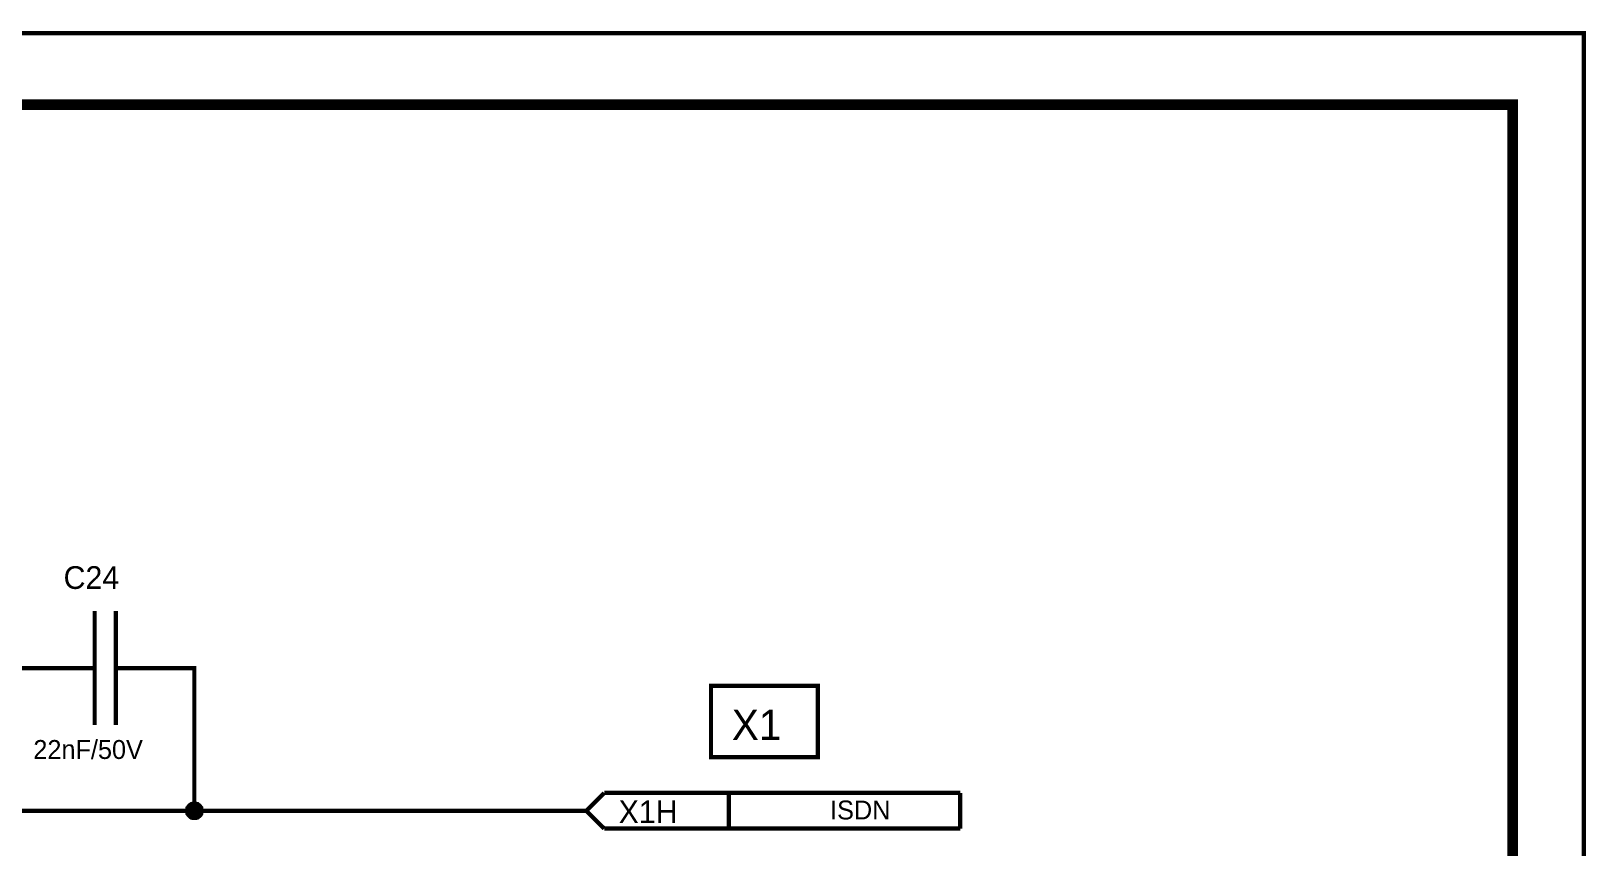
# Model space of a CAD drawing. Header units: millimetres. Extents: x 0 to 420, y 0 to 297.
# Drawn here: x 311 to 420.1, y 240 to 297.1 of the extents above; entities that cross this region are included whole.
import ezdxf

# ---------------------------------------------------------------- set-up
doc = ezdxf.new("R2010")
doc.units = ezdxf.units.MM
doc.layers.add('Sheet', color=255, linetype='Continuous')

msp = doc.modelspace()

# ---------------------------------------------------------------- linework, layer by layer
at = {"layer": 'Sheet'}
for points, const_width in [([(0.1, 297), (419.9, 297), (419.9, 0), (0.1, 0), (0.1, 297)], 0.3), ([(0.1, 297), (419.9, 297), (419.9, 0), (0.1, 0), (0.1, 297)], 0.3), ([(0.1, 297), (0.1, 0), (419.9, 0), (419.9, 297), (0.1, 297), (0.1, 297)], 0.0991), ([(0.1, 297), (0.1, 0), (419.9, 0), (419.9, 297), (0.1, 297), (0.1, 297)], 0.0991), ([(20.09, 292), (414.92, 292), (414.92, 8), (20.09, 8), (20.09, 292)], 0.749), ([(358.69, 251.25), (366.18, 251.25), (366.18, 246.25), (358.69, 246.25), (358.69, 251.25)], 0.3), ([(358.69, 251.25), (358.69, 246.25), (366.18, 246.25), (366.18, 251.25), (358.69, 251.25), (358.69, 251.25)], 0.0991)]:
    msp.add_lwpolyline(points, close=True, dxfattribs=dict(at, const_width=const_width))
for points, const_width in [([(312.47, 252.49), (309.97, 252.49), (309.97, 264.99), (303.71, 264.99)], 0.3), ([(315.46, 256.5), (315.46, 248.5)], 0.3), ([(316.95, 256.5), (316.95, 248.5)], 0.3), ([(315.46, 252.49), (312.47, 252.49)], 0.3), ([(316.95, 252.49), (319.95, 252.49)], 0.3), ([(319.95, 252.49), (322.45, 252.49), (322.45, 242.49)], 0.3), ([(349.94, 242.49), (351.2, 243.75)], 0.3), ([(351.2, 243.75), (376.17, 243.75)], 0.3), ([(359.94, 243.75), (359.94, 241.25)], 0.3), ([(376.17, 243.75), (376.17, 241.25)], 0.3), ([(284.98, 242.49), (322.45, 242.49), (347.44, 242.49)], 0.3), ([(321.95, 242.49), (321.95, 242.52), (321.95, 242.54), (321.95, 242.57), (321.97, 242.59), (321.97, 242.62), (321.97, 242.64), (321.98, 242.67), (321.98, 242.69), (322, 242.7), (322.02, 242.74), (322.02, 242.75), (322.03, 242.77), (322.05, 242.79), (322.07, 242.82), (322.08, 242.84), (322.1, 242.85), (322.12, 242.87), (322.13, 242.89), (322.15, 242.9), (322.17, 242.92), (322.18, 242.92), (322.22, 242.94), (322.23, 242.95), (322.25, 242.97), (322.28, 242.97), (322.3, 242.98), (322.32, 242.98), (322.35, 242.98), (322.37, 243), (322.4, 243), (322.41, 243), (322.45, 243)], 0.3), ([(321.95, 242.49), (321.95, 242.52), (321.95, 242.54), (321.95, 242.57), (321.97, 242.59), (321.97, 242.62), (321.97, 242.64), (321.98, 242.67), (321.98, 242.69), (322, 242.7), (322.02, 242.74), (322.02, 242.75), (322.03, 242.77), (322.05, 242.79), (322.07, 242.82), (322.08, 242.84), (322.1, 242.85), (322.12, 242.87), (322.13, 242.89), (322.15, 242.9), (322.17, 242.92), (322.18, 242.92), (322.22, 242.94), (322.23, 242.95), (322.25, 242.97), (322.28, 242.97), (322.3, 242.98), (322.32, 242.98), (322.35, 242.98), (322.37, 243), (322.4, 243), (322.41, 243), (322.45, 243)], 0.3), ([(321.95, 242.49), (321.95, 242.52), (321.95, 242.54), (321.95, 242.57), (321.97, 242.59), (321.97, 242.62), (321.97, 242.64), (321.98, 242.67), (321.98, 242.69), (322, 242.7), (322.02, 242.74), (322.02, 242.75), (322.03, 242.77), (322.05, 242.79), (322.07, 242.82), (322.08, 242.84), (322.1, 242.85), (322.12, 242.87), (322.13, 242.89), (322.15, 242.9), (322.17, 242.92), (322.18, 242.92), (322.22, 242.94), (322.23, 242.95), (322.25, 242.97), (322.28, 242.97), (322.3, 242.98), (322.32, 242.98), (322.35, 242.98), (322.37, 243), (322.4, 243), (322.41, 243), (322.45, 243)], 0.3), ([(321.95, 242.49), (321.95, 242.52), (321.95, 242.54), (321.95, 242.57), (321.97, 242.59), (321.97, 242.62), (321.97, 242.64), (321.98, 242.67), (321.98, 242.69), (322, 242.7), (322.02, 242.74), (322.02, 242.75), (322.03, 242.77), (322.05, 242.79), (322.07, 242.82), (322.08, 242.84), (322.1, 242.85), (322.12, 242.87), (322.13, 242.89), (322.15, 242.9), (322.17, 242.92), (322.18, 242.92), (322.22, 242.94), (322.23, 242.95), (322.25, 242.97), (322.28, 242.97), (322.3, 242.98), (322.32, 242.98), (322.35, 242.98), (322.37, 243), (322.4, 243), (322.41, 243), (322.45, 243)], 0.3), ([(322.45, 241.99), (322.41, 241.99), (322.4, 241.99), (322.37, 241.99), (322.35, 242.01), (322.32, 242.01), (322.3, 242.01), (322.28, 242.02), (322.25, 242.02), (322.23, 242.04), (322.22, 242.06), (322.18, 242.06), (322.17, 242.07), (322.15, 242.09), (322.13, 242.11), (322.12, 242.12), (322.1, 242.14), (322.08, 242.16), (322.07, 242.17), (322.05, 242.19), (322.03, 242.21), (322.02, 242.22), (322.02, 242.26), (322, 242.27), (321.98, 242.29), (321.98, 242.32), (321.97, 242.34), (321.97, 242.36), (321.97, 242.39), (321.95, 242.41), (321.95, 242.44), (321.95, 242.46), (321.95, 242.49)], 0.3), ([(321.95, 242.49), (321.95, 242.49)], 0.3), ([(322.45, 241.99), (322.41, 241.99), (322.4, 241.99), (322.37, 241.99), (322.35, 242.01), (322.32, 242.01), (322.3, 242.01), (322.28, 242.02), (322.25, 242.02), (322.23, 242.04), (322.22, 242.06), (322.18, 242.06), (322.17, 242.07), (322.15, 242.09), (322.13, 242.11), (322.12, 242.12), (322.1, 242.14), (322.08, 242.16), (322.07, 242.17), (322.05, 242.19), (322.03, 242.21), (322.02, 242.22), (322.02, 242.26), (322, 242.27), (321.98, 242.29), (321.98, 242.32), (321.97, 242.34), (321.97, 242.36), (321.97, 242.39), (321.95, 242.41), (321.95, 242.44), (321.95, 242.46), (321.95, 242.49)], 0.3), ([(321.95, 242.49), (321.95, 242.49)], 0.3), ([(322.45, 241.99), (322.41, 241.99), (322.4, 241.99), (322.37, 241.99), (322.35, 242.01), (322.32, 242.01), (322.3, 242.01), (322.28, 242.02), (322.25, 242.02), (322.23, 242.04), (322.22, 242.06), (322.18, 242.06), (322.17, 242.07), (322.15, 242.09), (322.13, 242.11), (322.12, 242.12), (322.1, 242.14), (322.08, 242.16), (322.07, 242.17), (322.05, 242.19), (322.03, 242.21), (322.02, 242.22), (322.02, 242.26), (322, 242.27), (321.98, 242.29), (321.98, 242.32), (321.97, 242.34), (321.97, 242.36), (321.97, 242.39), (321.95, 242.41), (321.95, 242.44), (321.95, 242.46), (321.95, 242.49)], 0.3), ([(321.95, 242.49), (321.95, 242.49)], 0.3), ([(322.45, 241.99), (322.41, 241.99), (322.4, 241.99), (322.37, 241.99), (322.35, 242.01), (322.32, 242.01), (322.3, 242.01), (322.28, 242.02), (322.25, 242.02), (322.23, 242.04), (322.22, 242.06), (322.18, 242.06), (322.17, 242.07), (322.15, 242.09), (322.13, 242.11), (322.12, 242.12), (322.1, 242.14), (322.08, 242.16), (322.07, 242.17), (322.05, 242.19), (322.03, 242.21), (322.02, 242.22), (322.02, 242.26), (322, 242.27), (321.98, 242.29), (321.98, 242.32), (321.97, 242.34), (321.97, 242.36), (321.97, 242.39), (321.95, 242.41), (321.95, 242.44), (321.95, 242.46), (321.95, 242.49)], 0.3), ([(321.95, 242.49), (321.95, 242.49)], 0.3), ([(321.95, 242.49), (321.95, 242.52), (321.95, 242.54), (321.95, 242.57), (321.97, 242.59), (321.97, 242.62), (321.97, 242.64), (321.98, 242.67), (321.98, 242.69), (322, 242.7), (322.02, 242.74), (322.02, 242.75), (322.03, 242.77), (322.05, 242.79), (322.07, 242.82), (322.08, 242.84), (322.1, 242.85), (322.12, 242.87), (322.13, 242.89), (322.15, 242.9), (322.17, 242.92), (322.18, 242.92), (322.22, 242.94), (322.23, 242.95), (322.25, 242.97), (322.28, 242.97), (322.3, 242.98), (322.32, 242.98), (322.35, 242.98), (322.37, 243), (322.4, 243), (322.41, 243), (322.45, 243)], 0.0991), ([(321.95, 242.49), (321.95, 242.52), (321.95, 242.54), (321.95, 242.57), (321.97, 242.59), (321.97, 242.62), (321.97, 242.64), (321.98, 242.67), (321.98, 242.69), (322, 242.7), (322.02, 242.74), (322.02, 242.75), (322.03, 242.77), (322.05, 242.79), (322.07, 242.82), (322.08, 242.84), (322.1, 242.85), (322.12, 242.87), (322.13, 242.89), (322.15, 242.9), (322.17, 242.92), (322.18, 242.92), (322.22, 242.94), (322.23, 242.95), (322.25, 242.97), (322.28, 242.97), (322.3, 242.98), (322.32, 242.98), (322.35, 242.98), (322.37, 243), (322.4, 243), (322.41, 243), (322.45, 243)], 0.0991), ([(321.95, 242.49), (321.95, 242.52), (321.95, 242.54), (321.95, 242.57), (321.97, 242.59), (321.97, 242.62), (321.97, 242.64), (321.98, 242.67), (321.98, 242.69), (322, 242.7), (322.02, 242.74), (322.02, 242.75), (322.03, 242.77), (322.05, 242.79), (322.07, 242.82), (322.08, 242.84), (322.1, 242.85), (322.12, 242.87), (322.13, 242.89), (322.15, 242.9), (322.17, 242.92), (322.18, 242.92), (322.22, 242.94), (322.23, 242.95), (322.25, 242.97), (322.28, 242.97), (322.3, 242.98), (322.32, 242.98), (322.35, 242.98), (322.37, 243), (322.4, 243), (322.41, 243), (322.45, 243)], 0.0991), ([(321.95, 242.49), (321.95, 242.52), (321.95, 242.54), (321.95, 242.57), (321.97, 242.59), (321.97, 242.62), (321.97, 242.64), (321.98, 242.67), (321.98, 242.69), (322, 242.7), (322.02, 242.74), (322.02, 242.75), (322.03, 242.77), (322.05, 242.79), (322.07, 242.82), (322.08, 242.84), (322.1, 242.85), (322.12, 242.87), (322.13, 242.89), (322.15, 242.9), (322.17, 242.92), (322.18, 242.92), (322.22, 242.94), (322.23, 242.95), (322.25, 242.97), (322.28, 242.97), (322.3, 242.98), (322.32, 242.98), (322.35, 242.98), (322.37, 243), (322.4, 243), (322.41, 243), (322.45, 243)], 0.0991), ([(322.45, 241.99), (322.41, 241.99), (322.4, 241.99), (322.37, 241.99), (322.35, 242.01), (322.32, 242.01), (322.3, 242.01), (322.28, 242.02), (322.25, 242.02), (322.23, 242.04), (322.22, 242.06), (322.18, 242.06), (322.17, 242.07), (322.15, 242.09), (322.13, 242.11), (322.12, 242.12), (322.1, 242.14), (322.08, 242.16), (322.07, 242.17), (322.05, 242.19), (322.03, 242.21), (322.02, 242.22), (322.02, 242.26), (322, 242.27), (321.98, 242.29), (321.98, 242.32), (321.97, 242.34), (321.97, 242.36), (321.97, 242.39), (321.95, 242.41), (321.95, 242.44), (321.95, 242.46), (321.95, 242.49)], 0.0991), ([(321.95, 242.49), (321.95, 242.49)], 0.0991), ([(322.45, 241.99), (322.41, 241.99), (322.4, 241.99), (322.37, 241.99), (322.35, 242.01), (322.32, 242.01), (322.3, 242.01), (322.28, 242.02), (322.25, 242.02), (322.23, 242.04), (322.22, 242.06), (322.18, 242.06), (322.17, 242.07), (322.15, 242.09), (322.13, 242.11), (322.12, 242.12), (322.1, 242.14), (322.08, 242.16), (322.07, 242.17), (322.05, 242.19), (322.03, 242.21), (322.02, 242.22), (322.02, 242.26), (322, 242.27), (321.98, 242.29), (321.98, 242.32), (321.97, 242.34), (321.97, 242.36), (321.97, 242.39), (321.95, 242.41), (321.95, 242.44), (321.95, 242.46), (321.95, 242.49)], 0.0991), ([(321.95, 242.49), (321.95, 242.49)], 0.0991), ([(322.45, 241.99), (322.41, 241.99), (322.4, 241.99), (322.37, 241.99), (322.35, 242.01), (322.32, 242.01), (322.3, 242.01), (322.28, 242.02), (322.25, 242.02), (322.23, 242.04), (322.22, 242.06), (322.18, 242.06), (322.17, 242.07), (322.15, 242.09), (322.13, 242.11), (322.12, 242.12), (322.1, 242.14), (322.08, 242.16), (322.07, 242.17), (322.05, 242.19), (322.03, 242.21), (322.02, 242.22), (322.02, 242.26), (322, 242.27), (321.98, 242.29), (321.98, 242.32), (321.97, 242.34), (321.97, 242.36), (321.97, 242.39), (321.95, 242.41), (321.95, 242.44), (321.95, 242.46), (321.95, 242.49)], 0.0991), ([(321.95, 242.49), (321.95, 242.49)], 0.0991), ([(322.45, 241.99), (322.41, 241.99), (322.4, 241.99), (322.37, 241.99), (322.35, 242.01), (322.32, 242.01), (322.3, 242.01), (322.28, 242.02), (322.25, 242.02), (322.23, 242.04), (322.22, 242.06), (322.18, 242.06), (322.17, 242.07), (322.15, 242.09), (322.13, 242.11), (322.12, 242.12), (322.1, 242.14), (322.08, 242.16), (322.07, 242.17), (322.05, 242.19), (322.03, 242.21), (322.02, 242.22), (322.02, 242.26), (322, 242.27), (321.98, 242.29), (321.98, 242.32), (321.97, 242.34), (321.97, 242.36), (321.97, 242.39), (321.95, 242.41), (321.95, 242.44), (321.95, 242.46), (321.95, 242.49)], 0.0991), ([(321.95, 242.49), (321.95, 242.49)], 0.0991), ([(322.45, 243), (322.45, 243)], 0.3), ([(322.45, 243), (322.48, 243), (322.5, 243), (322.53, 243), (322.55, 242.98), (322.58, 242.98), (322.6, 242.98), (322.63, 242.97), (322.65, 242.97), (322.66, 242.95), (322.7, 242.94), (322.71, 242.92), (322.73, 242.92), (322.75, 242.9), (322.78, 242.89), (322.8, 242.87), (322.81, 242.85), (322.83, 242.84), (322.85, 242.82), (322.86, 242.79), (322.88, 242.77), (322.88, 242.75), (322.89, 242.74), (322.91, 242.7), (322.93, 242.69), (322.93, 242.67), (322.94, 242.64), (322.94, 242.62), (322.94, 242.59), (322.96, 242.57), (322.96, 242.54), (322.96, 242.52), (322.96, 242.49)], 0.3), ([(322.45, 243), (322.45, 243)], 0.3), ([(322.45, 243), (322.48, 243), (322.5, 243), (322.53, 243), (322.55, 242.98), (322.58, 242.98), (322.6, 242.98), (322.63, 242.97), (322.65, 242.97), (322.66, 242.95), (322.7, 242.94), (322.71, 242.92), (322.73, 242.92), (322.75, 242.9), (322.78, 242.89), (322.8, 242.87), (322.81, 242.85), (322.83, 242.84), (322.85, 242.82), (322.86, 242.79), (322.88, 242.77), (322.88, 242.75), (322.89, 242.74), (322.91, 242.7), (322.93, 242.69), (322.93, 242.67), (322.94, 242.64), (322.94, 242.62), (322.94, 242.59), (322.96, 242.57), (322.96, 242.54), (322.96, 242.52), (322.96, 242.49)], 0.3), ([(322.45, 243), (322.45, 243)], 0.3), ([(322.45, 243), (322.48, 243), (322.5, 243), (322.53, 243), (322.55, 242.98), (322.58, 242.98), (322.6, 242.98), (322.63, 242.97), (322.65, 242.97), (322.66, 242.95), (322.7, 242.94), (322.71, 242.92), (322.73, 242.92), (322.75, 242.9), (322.78, 242.89), (322.8, 242.87), (322.81, 242.85), (322.83, 242.84), (322.85, 242.82), (322.86, 242.79), (322.88, 242.77), (322.88, 242.75), (322.89, 242.74), (322.91, 242.7), (322.93, 242.69), (322.93, 242.67), (322.94, 242.64), (322.94, 242.62), (322.94, 242.59), (322.96, 242.57), (322.96, 242.54), (322.96, 242.52), (322.96, 242.49)], 0.3), ([(322.45, 243), (322.45, 243)], 0.3), ([(322.45, 243), (322.48, 243), (322.5, 243), (322.53, 243), (322.55, 242.98), (322.58, 242.98), (322.6, 242.98), (322.63, 242.97), (322.65, 242.97), (322.66, 242.95), (322.7, 242.94), (322.71, 242.92), (322.73, 242.92), (322.75, 242.9), (322.78, 242.89), (322.8, 242.87), (322.81, 242.85), (322.83, 242.84), (322.85, 242.82), (322.86, 242.79), (322.88, 242.77), (322.88, 242.75), (322.89, 242.74), (322.91, 242.7), (322.93, 242.69), (322.93, 242.67), (322.94, 242.64), (322.94, 242.62), (322.94, 242.59), (322.96, 242.57), (322.96, 242.54), (322.96, 242.52), (322.96, 242.49)], 0.3), ([(322.96, 242.49), (322.96, 242.46), (322.96, 242.44), (322.96, 242.41), (322.94, 242.39), (322.94, 242.36), (322.94, 242.34), (322.93, 242.32), (322.93, 242.29), (322.91, 242.27), (322.89, 242.26), (322.88, 242.22), (322.88, 242.21), (322.86, 242.19), (322.85, 242.17), (322.83, 242.16), (322.81, 242.14), (322.8, 242.12), (322.78, 242.11), (322.75, 242.09), (322.73, 242.07), (322.71, 242.06), (322.7, 242.06), (322.66, 242.04), (322.65, 242.02), (322.63, 242.02), (322.6, 242.01), (322.58, 242.01), (322.55, 242.01), (322.53, 241.99), (322.5, 241.99), (322.48, 241.99), (322.45, 241.99)], 0.3), ([(322.96, 242.49), (322.96, 242.46), (322.96, 242.44), (322.96, 242.41), (322.94, 242.39), (322.94, 242.36), (322.94, 242.34), (322.93, 242.32), (322.93, 242.29), (322.91, 242.27), (322.89, 242.26), (322.88, 242.22), (322.88, 242.21), (322.86, 242.19), (322.85, 242.17), (322.83, 242.16), (322.81, 242.14), (322.8, 242.12), (322.78, 242.11), (322.75, 242.09), (322.73, 242.07), (322.71, 242.06), (322.7, 242.06), (322.66, 242.04), (322.65, 242.02), (322.63, 242.02), (322.6, 242.01), (322.58, 242.01), (322.55, 242.01), (322.53, 241.99), (322.5, 241.99), (322.48, 241.99), (322.45, 241.99)], 0.3), ([(322.96, 242.49), (322.96, 242.46), (322.96, 242.44), (322.96, 242.41), (322.94, 242.39), (322.94, 242.36), (322.94, 242.34), (322.93, 242.32), (322.93, 242.29), (322.91, 242.27), (322.89, 242.26), (322.88, 242.22), (322.88, 242.21), (322.86, 242.19), (322.85, 242.17), (322.83, 242.16), (322.81, 242.14), (322.8, 242.12), (322.78, 242.11), (322.75, 242.09), (322.73, 242.07), (322.71, 242.06), (322.7, 242.06), (322.66, 242.04), (322.65, 242.02), (322.63, 242.02), (322.6, 242.01), (322.58, 242.01), (322.55, 242.01), (322.53, 241.99), (322.5, 241.99), (322.48, 241.99), (322.45, 241.99)], 0.3), ([(322.96, 242.49), (322.96, 242.46), (322.96, 242.44), (322.96, 242.41), (322.94, 242.39), (322.94, 242.36), (322.94, 242.34), (322.93, 242.32), (322.93, 242.29), (322.91, 242.27), (322.89, 242.26), (322.88, 242.22), (322.88, 242.21), (322.86, 242.19), (322.85, 242.17), (322.83, 242.16), (322.81, 242.14), (322.8, 242.12), (322.78, 242.11), (322.75, 242.09), (322.73, 242.07), (322.71, 242.06), (322.7, 242.06), (322.66, 242.04), (322.65, 242.02), (322.63, 242.02), (322.6, 242.01), (322.58, 242.01), (322.55, 242.01), (322.53, 241.99), (322.5, 241.99), (322.48, 241.99), (322.45, 241.99)], 0.3), ([(322.45, 243), (322.45, 243)], 0.0991), ([(322.45, 243), (322.48, 243), (322.5, 243), (322.53, 243), (322.55, 242.98), (322.58, 242.98), (322.6, 242.98), (322.63, 242.97), (322.65, 242.97), (322.66, 242.95), (322.7, 242.94), (322.71, 242.92), (322.73, 242.92), (322.75, 242.9), (322.78, 242.89), (322.8, 242.87), (322.81, 242.85), (322.83, 242.84), (322.85, 242.82), (322.86, 242.79), (322.88, 242.77), (322.88, 242.75), (322.89, 242.74), (322.91, 242.7), (322.93, 242.69), (322.93, 242.67), (322.94, 242.64), (322.94, 242.62), (322.94, 242.59), (322.96, 242.57), (322.96, 242.54), (322.96, 242.52), (322.96, 242.49)], 0.0991), ([(322.45, 243), (322.45, 243)], 0.0991), ([(322.45, 243), (322.48, 243), (322.5, 243), (322.53, 243), (322.55, 242.98), (322.58, 242.98), (322.6, 242.98), (322.63, 242.97), (322.65, 242.97), (322.66, 242.95), (322.7, 242.94), (322.71, 242.92), (322.73, 242.92), (322.75, 242.9), (322.78, 242.89), (322.8, 242.87), (322.81, 242.85), (322.83, 242.84), (322.85, 242.82), (322.86, 242.79), (322.88, 242.77), (322.88, 242.75), (322.89, 242.74), (322.91, 242.7), (322.93, 242.69), (322.93, 242.67), (322.94, 242.64), (322.94, 242.62), (322.94, 242.59), (322.96, 242.57), (322.96, 242.54), (322.96, 242.52), (322.96, 242.49)], 0.0991), ([(322.45, 243), (322.45, 243)], 0.0991), ([(322.45, 243), (322.48, 243), (322.5, 243), (322.53, 243), (322.55, 242.98), (322.58, 242.98), (322.6, 242.98), (322.63, 242.97), (322.65, 242.97), (322.66, 242.95), (322.7, 242.94), (322.71, 242.92), (322.73, 242.92), (322.75, 242.9), (322.78, 242.89), (322.8, 242.87), (322.81, 242.85), (322.83, 242.84), (322.85, 242.82), (322.86, 242.79), (322.88, 242.77), (322.88, 242.75), (322.89, 242.74), (322.91, 242.7), (322.93, 242.69), (322.93, 242.67), (322.94, 242.64), (322.94, 242.62), (322.94, 242.59), (322.96, 242.57), (322.96, 242.54), (322.96, 242.52), (322.96, 242.49)], 0.0991), ([(322.45, 243), (322.45, 243)], 0.0991), ([(322.45, 243), (322.48, 243), (322.5, 243), (322.53, 243), (322.55, 242.98), (322.58, 242.98), (322.6, 242.98), (322.63, 242.97), (322.65, 242.97), (322.66, 242.95), (322.7, 242.94), (322.71, 242.92), (322.73, 242.92), (322.75, 242.9), (322.78, 242.89), (322.8, 242.87), (322.81, 242.85), (322.83, 242.84), (322.85, 242.82), (322.86, 242.79), (322.88, 242.77), (322.88, 242.75), (322.89, 242.74), (322.91, 242.7), (322.93, 242.69), (322.93, 242.67), (322.94, 242.64), (322.94, 242.62), (322.94, 242.59), (322.96, 242.57), (322.96, 242.54), (322.96, 242.52), (322.96, 242.49)], 0.0991), ([(322.96, 242.49), (322.96, 242.46), (322.96, 242.44), (322.96, 242.41), (322.94, 242.39), (322.94, 242.36), (322.94, 242.34), (322.93, 242.32), (322.93, 242.29), (322.91, 242.27), (322.89, 242.26), (322.88, 242.22), (322.88, 242.21), (322.86, 242.19), (322.85, 242.17), (322.83, 242.16), (322.81, 242.14), (322.8, 242.12), (322.78, 242.11), (322.75, 242.09), (322.73, 242.07), (322.71, 242.06), (322.7, 242.06), (322.66, 242.04), (322.65, 242.02), (322.63, 242.02), (322.6, 242.01), (322.58, 242.01), (322.55, 242.01), (322.53, 241.99), (322.5, 241.99), (322.48, 241.99), (322.45, 241.99)], 0.0991), ([(322.96, 242.49), (322.96, 242.46), (322.96, 242.44), (322.96, 242.41), (322.94, 242.39), (322.94, 242.36), (322.94, 242.34), (322.93, 242.32), (322.93, 242.29), (322.91, 242.27), (322.89, 242.26), (322.88, 242.22), (322.88, 242.21), (322.86, 242.19), (322.85, 242.17), (322.83, 242.16), (322.81, 242.14), (322.8, 242.12), (322.78, 242.11), (322.75, 242.09), (322.73, 242.07), (322.71, 242.06), (322.7, 242.06), (322.66, 242.04), (322.65, 242.02), (322.63, 242.02), (322.6, 242.01), (322.58, 242.01), (322.55, 242.01), (322.53, 241.99), (322.5, 241.99), (322.48, 241.99), (322.45, 241.99)], 0.0991), ([(322.96, 242.49), (322.96, 242.46), (322.96, 242.44), (322.96, 242.41), (322.94, 242.39), (322.94, 242.36), (322.94, 242.34), (322.93, 242.32), (322.93, 242.29), (322.91, 242.27), (322.89, 242.26), (322.88, 242.22), (322.88, 242.21), (322.86, 242.19), (322.85, 242.17), (322.83, 242.16), (322.81, 242.14), (322.8, 242.12), (322.78, 242.11), (322.75, 242.09), (322.73, 242.07), (322.71, 242.06), (322.7, 242.06), (322.66, 242.04), (322.65, 242.02), (322.63, 242.02), (322.6, 242.01), (322.58, 242.01), (322.55, 242.01), (322.53, 241.99), (322.5, 241.99), (322.48, 241.99), (322.45, 241.99)], 0.0991), ([(322.96, 242.49), (322.96, 242.46), (322.96, 242.44), (322.96, 242.41), (322.94, 242.39), (322.94, 242.36), (322.94, 242.34), (322.93, 242.32), (322.93, 242.29), (322.91, 242.27), (322.89, 242.26), (322.88, 242.22), (322.88, 242.21), (322.86, 242.19), (322.85, 242.17), (322.83, 242.16), (322.81, 242.14), (322.8, 242.12), (322.78, 242.11), (322.75, 242.09), (322.73, 242.07), (322.71, 242.06), (322.7, 242.06), (322.66, 242.04), (322.65, 242.02), (322.63, 242.02), (322.6, 242.01), (322.58, 242.01), (322.55, 242.01), (322.53, 241.99), (322.5, 241.99), (322.48, 241.99), (322.45, 241.99)], 0.0991), ([(322.96, 242.49), (322.96, 242.49), (322.96, 242.49), (322.96, 242.49), (322.96, 242.49), (322.96, 242.49), (322.96, 242.49), (322.96, 242.49), (322.96, 242.49), (322.96, 242.49), (322.96, 242.49), (322.96, 242.49), (322.96, 242.49), (322.96, 242.49), (322.96, 242.49), (322.96, 242.49), (322.96, 242.49), (322.96, 242.49), (322.96, 242.49), (322.96, 242.49), (322.96, 242.49), (322.96, 242.49), (322.96, 242.49), (322.96, 242.49), (322.96, 242.49), (322.96, 242.49), (322.96, 242.49), (322.96, 242.49), (322.96, 242.49), (322.96, 242.49), (322.96, 242.49), (322.96, 242.49), (322.96, 242.49)], 0.3), ([(322.96, 242.49), (322.96, 242.49)], 0.3), ([(322.96, 242.49), (322.96, 242.49), (322.96, 242.49), (322.96, 242.49), (322.96, 242.49), (322.96, 242.49), (322.96, 242.49), (322.96, 242.49), (322.96, 242.49), (322.96, 242.49), (322.96, 242.49), (322.96, 242.49), (322.96, 242.49), (322.96, 242.49), (322.96, 242.49), (322.96, 242.49), (322.96, 242.49), (322.96, 242.49), (322.96, 242.49), (322.96, 242.49), (322.96, 242.49), (322.96, 242.49), (322.96, 242.49), (322.96, 242.49), (322.96, 242.49), (322.96, 242.49), (322.96, 242.49), (322.96, 242.49), (322.96, 242.49), (322.96, 242.49), (322.96, 242.49), (322.96, 242.49), (322.96, 242.49)], 0.3), ([(322.96, 242.49), (322.96, 242.49)], 0.3), ([(322.96, 242.49), (322.96, 242.49), (322.96, 242.49), (322.96, 242.49), (322.96, 242.49), (322.96, 242.49), (322.96, 242.49), (322.96, 242.49), (322.96, 242.49), (322.96, 242.49), (322.96, 242.49), (322.96, 242.49), (322.96, 242.49), (322.96, 242.49), (322.96, 242.49), (322.96, 242.49), (322.96, 242.49), (322.96, 242.49), (322.96, 242.49), (322.96, 242.49), (322.96, 242.49), (322.96, 242.49), (322.96, 242.49), (322.96, 242.49), (322.96, 242.49), (322.96, 242.49), (322.96, 242.49), (322.96, 242.49), (322.96, 242.49), (322.96, 242.49), (322.96, 242.49), (322.96, 242.49), (322.96, 242.49)], 0.3), ([(322.96, 242.49), (322.96, 242.49)], 0.3), ([(322.96, 242.49), (322.96, 242.49), (322.96, 242.49), (322.96, 242.49), (322.96, 242.49), (322.96, 242.49), (322.96, 242.49), (322.96, 242.49), (322.96, 242.49), (322.96, 242.49), (322.96, 242.49), (322.96, 242.49), (322.96, 242.49), (322.96, 242.49), (322.96, 242.49), (322.96, 242.49), (322.96, 242.49), (322.96, 242.49), (322.96, 242.49), (322.96, 242.49), (322.96, 242.49), (322.96, 242.49), (322.96, 242.49), (322.96, 242.49), (322.96, 242.49), (322.96, 242.49), (322.96, 242.49), (322.96, 242.49), (322.96, 242.49), (322.96, 242.49), (322.96, 242.49), (322.96, 242.49), (322.96, 242.49)], 0.3), ([(322.96, 242.49), (322.96, 242.49)], 0.3), ([(322.96, 242.49), (322.96, 242.49), (322.96, 242.49), (322.96, 242.49), (322.96, 242.49), (322.96, 242.49), (322.96, 242.49), (322.96, 242.49), (322.96, 242.49), (322.96, 242.49), (322.96, 242.49), (322.96, 242.49), (322.96, 242.49), (322.96, 242.49), (322.96, 242.49), (322.96, 242.49), (322.96, 242.49), (322.96, 242.49), (322.96, 242.49), (322.96, 242.49), (322.96, 242.49), (322.96, 242.49), (322.96, 242.49), (322.96, 242.49), (322.96, 242.49), (322.96, 242.49), (322.96, 242.49), (322.96, 242.49), (322.96, 242.49), (322.96, 242.49), (322.96, 242.49), (322.96, 242.49), (322.96, 242.49)], 0.0991), ([(322.96, 242.49), (322.96, 242.49)], 0.0991), ([(322.96, 242.49), (322.96, 242.49), (322.96, 242.49), (322.96, 242.49), (322.96, 242.49), (322.96, 242.49), (322.96, 242.49), (322.96, 242.49), (322.96, 242.49), (322.96, 242.49), (322.96, 242.49), (322.96, 242.49), (322.96, 242.49), (322.96, 242.49), (322.96, 242.49), (322.96, 242.49), (322.96, 242.49), (322.96, 242.49), (322.96, 242.49), (322.96, 242.49), (322.96, 242.49), (322.96, 242.49), (322.96, 242.49), (322.96, 242.49), (322.96, 242.49), (322.96, 242.49), (322.96, 242.49), (322.96, 242.49), (322.96, 242.49), (322.96, 242.49), (322.96, 242.49), (322.96, 242.49), (322.96, 242.49)], 0.0991), ([(322.96, 242.49), (322.96, 242.49)], 0.0991), ([(322.96, 242.49), (322.96, 242.49), (322.96, 242.49), (322.96, 242.49), (322.96, 242.49), (322.96, 242.49), (322.96, 242.49), (322.96, 242.49), (322.96, 242.49), (322.96, 242.49), (322.96, 242.49), (322.96, 242.49), (322.96, 242.49), (322.96, 242.49), (322.96, 242.49), (322.96, 242.49), (322.96, 242.49), (322.96, 242.49), (322.96, 242.49), (322.96, 242.49), (322.96, 242.49), (322.96, 242.49), (322.96, 242.49), (322.96, 242.49), (322.96, 242.49), (322.96, 242.49), (322.96, 242.49), (322.96, 242.49), (322.96, 242.49), (322.96, 242.49), (322.96, 242.49), (322.96, 242.49), (322.96, 242.49)], 0.0991), ([(322.96, 242.49), (322.96, 242.49)], 0.0991), ([(322.96, 242.49), (322.96, 242.49), (322.96, 242.49), (322.96, 242.49), (322.96, 242.49), (322.96, 242.49), (322.96, 242.49), (322.96, 242.49), (322.96, 242.49), (322.96, 242.49), (322.96, 242.49), (322.96, 242.49), (322.96, 242.49), (322.96, 242.49), (322.96, 242.49), (322.96, 242.49), (322.96, 242.49), (322.96, 242.49), (322.96, 242.49), (322.96, 242.49), (322.96, 242.49), (322.96, 242.49), (322.96, 242.49), (322.96, 242.49), (322.96, 242.49), (322.96, 242.49), (322.96, 242.49), (322.96, 242.49), (322.96, 242.49), (322.96, 242.49), (322.96, 242.49), (322.96, 242.49), (322.96, 242.49)], 0.0991), ([(322.96, 242.49), (322.96, 242.49)], 0.0991), ([(349.94, 242.49), (347.44, 242.49)], 0.3), ([(351.2, 241.25), (349.94, 242.49)], 0.3), ([(376.17, 241.25), (351.2, 241.25)], 0.3)]:
    msp.add_lwpolyline(points, dxfattribs=dict(at, const_width=const_width))
at = {"layer": 'Sheet', "const_width": 0.508}
msp.add_lwpolyline([(322.25, 242.5, 1), (322.75, 242.5, 1)], format="xyb", close=True, dxfattribs=at)

# ---------------------------------------------------------------- texts
at = {"layer": 'Sheet'}
for s, height, p in [('C24', 1.59, (313.28, 258.05)), ('X1', 2.12, (360.15, 247.46)), ('22nF/50V', 1.325, (311.16, 246.13)), ('X1H', 1.59, (352.21, 241.63)), ('ISDN', 1.325, (367.04, 241.89))]:
    msp.add_text(s, height=height, dxfattribs=at).set_placement(p)

doc.saveas('drawing.dxf')
